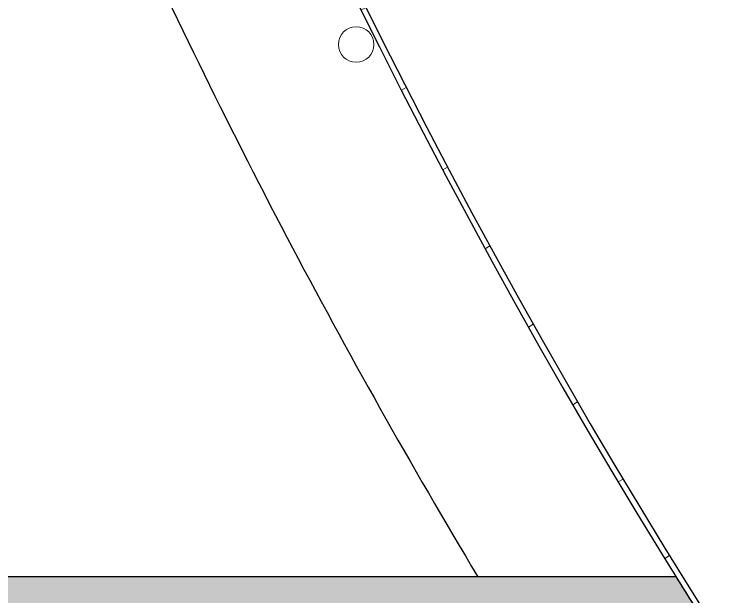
# Model space of a CAD drawing. Header units: millimetres. Extents: x 0 to 118900, y 0 to 84100.
# Drawn here: x 101677 to 104241, y 47801 to 49866 of the extents above; entities that cross this region are included whole.
import ezdxf

# ---------------------------------------------------------------- set-up
doc = ezdxf.new("R2010")
doc.units = ezdxf.units.MM
doc.header["$LTSCALE"] = 100
doc.layers.add('Hatch', color=7, linetype='Continuous', lineweight=18)
doc.layers.add('Visible', color=7, linetype='Continuous', lineweight=25)
doc.layers.add('P_Cable Ducts (CD)', color=30, linetype='Continuous', lineweight=18, true_color=0xff7f00)

msp = doc.modelspace()

# ---------------------------------------------------------------- hatches: boundary and pattern name
at = {"layer": 'Hatch'}
h = msp.add_hatch(dxfattribs=at)
h.set_pattern_fill('ANSI31', color=256, scale=2540, angle=-14.999977780745, style=0)
h.set_pattern_definition([(30.000022219255, (0, 0), (-158.7501066304332, 274.9630041384224), [])])
edge = h.paths.add_edge_path()
edge.add_ellipse((124332.2622465157, 60471.07866336872), major_axis=(-17332.23359133624, 16427.05325782307), ratio=1, start_angle=37.03822806490627, end_angle=90)
edge.add_line((107905.2089886926, 43138.84507203248), (107905.2089886927, 43111.29982651011))
edge.add_ellipse((124332.2622465159, 60471.07866336886), major_axis=(12800.00000004463, -20183.40902818125), ratio=1, start_angle=269.9999999999993, end_angle=284.19908983171774, ccw=False)
edge.add_ellipse((124332.2622464058, 60471.07866329968), major_axis=(12599.99999993093, -20308.86505926747), ratio=1, start_angle=269.9999999999999, end_angle=270.5659876102085, ccw=False)
edge.add_ellipse((124332.2622465156, 60471.07866336872), major_axis=(-2400.000000000056, -23779.19258511519), ratio=1, start_angle=270.00000000000017, end_angle=307.5795037802839, ccw=False)
edge.add_ellipse((124332.262246393, 60471.07866338189), major_axis=(-2599.999999986878, -23758.15649401633), ratio=1, start_angle=269.99999999999784, end_angle=270.4821088476203, ccw=False)
edge.add_ellipse((124332.2622452239, 60471.0786635121), major_axis=(-2674.835678281266, -23749.84745281678), ratio=1, start_angle=270, end_angle=270.1805070568376, ccw=False)
edge.add_line((100582.4147924071, 63145.91434179336), (100602.2891417411, 63143.67598557709))
h = msp.add_hatch(dxfattribs=at)
h.set_pattern_fill('ANSI34', color=256, scale=2540, angle=-14.999977780745, style=0)
h.set_pattern_definition([(30.000022219255, (0, 0), (-952.500639782599, 1649.778024830534), []), (30.000022219255, (433.7131100410713, -116.2128973129803), (-952.500639782599, 1649.778024830534), []), (30.000022219255, (867.4262225355943, -232.42579528336), (-952.500639782599, 1649.778024830534), []), (30.000022219255, (1301.139332576666, -348.6386925963403), (-952.500639782599, 1649.778024830534), [])])
edge = h.paths.add_edge_path()
edge.add_ellipse((102888.731807791, 49759.49796181372), major_axis=(-62.60420040204348, 7.050822081203044), ratio=1, start_angle=0, end_angle=360)
h = msp.add_hatch(dxfattribs=at)
h.set_pattern_fill('AR-CONC', color=256, scale=53.83276831363989, angle=45, style=0)
h.set_pattern_definition([(94.99999999999999, (0, 0), (296.9157098436306, 249.1418624759713), [40.37457623522992, -444.1203385875291]), (40.00000000000001, (0, 0), (-339.1422238656139, 233.5094029914689), [32.29966098818394, -355.2962708700233]), (145.45144446, (24.74297526253653, 20.76182175822505), (-42.22651193289242, 482.6512616572995), [34.31310988202922, -377.4442087023215]), (91.18419999999998, (-76.13103104923815, 76.13103104923815), (469.2566819384649, 343.2451468854122), [60.56186435284487, -666.1805078812936]), (141.63563549, (-37.0263071567289, 104.7347681068607), (-15.01937917270851, 726.5871552393688), [51.46969389273873, -566.1666317434706]), (36.18416399, (-76.13103104923815, 76.13103104923815), (-15.01937921644386, 726.5871548115064), [48.4494914822759, -532.9444068433626]), (66, (-19.03275776230953, 95.16378881154768), (380.4747029229627, 73.95679026043541), [40.37457623522991, -444.120338587529]), (11.00000000000004, (-19.03275776230953, 95.16378881154768), (-183.4128675277039, 368.6513384204802), [32.29966098818393, -355.2962708700232]), (116.45144474, (12.67346726607997, 101.3268546204891), (197.061833212235, 442.6081252987059), [34.31310880537387, -377.4442087023215]), (82.50000000000001, (0, 0), (-122.0890499970861, 131.3464732242351), [0, -350.9896494049319, 0, -360.6795477013872, 0, -356.6420900778642]), (52.49999999999999, (0, 0), (-49.996075801911, 250.2736270330803), [0, -205.6411749581044, 0, -342.9147341578861, 0, -135.9277399919407]), (12.5, (-84.88609961990052, -84.88609961990052), (211.7878905167163, 194.6166341134998), [0, -134.5819207840997, 0, -419.8955928463911, 0, -557.1691520461728]), (2.499999999999997, (-122.9516151445196, -122.9516151445196), (183.8873442378317, 260.0982994190829), [0, -174.9564970193296, 0, -278.8537398646546, 0, -395.6708471052531])])
edge = h.paths.add_edge_path()
edge.add_line((84015.67127472504, 47671.07866336875), (84487.76998663791, 47671.07866336875))
edge.add_line((84487.7699866379, 47671.07866336875), (84515.40623267727, 47671.07866336875))
edge.add_line((84515.40623267727, 47671.07866336875), (84570.07553534284, 47671.07866336875))
edge.add_line((84570.07553534284, 47671.07866336875), (103594.4489577994, 47671.07866336872))
edge.add_line((103594.4489577994, 47671.07866336873), (103676.7545065044, 47671.07866336876))
edge.add_line((103676.7545065044, 47671.07866336875), (104148.8532183065, 47671.07866336875))
edge.add_ellipse((124332.2622464979, 60471.07866335752), major_axis=(-12799.99999998876, 20183.40902819148), ratio=1, start_angle=89.43401238992101, end_angle=90.00000000000011, ccw=False)
edge.add_line((104023.3971871385, 47871.07866336838), (84141.12730589311, 47871.07866336879))
edge.add_ellipse((63832.26224654314, 60471.07866335155), major_axis=(20308.86505934998, -12599.99999998278), ratio=0.9999999999999999, start_angle=359.4340123899196, end_angle=360.00000000000006, ccw=False)

# ---------------------------------------------------------------- linework, layer by layer
at = {"layer": 'P_Cable Ducts (CD)'}
msp.add_circle((102888.7318077909, 49759.49796181369), 63.00000000000017, dxfattribs=at)
at = {"layer": 'Visible'}
msp.add_line((104023.3971871384, 47871.07866336873), (84141.12730589315, 47871.07866336872), dxfattribs=at)
for centre, radius, start, end in [((124332.2622465157, 60471.07866336872), 23900.00000000006, 173.5741192067048, 226.5813163333601), ((124332.2622465157, 60471.07866336872), 23880.00000000006, 173.5741192067048, 226.5358911417985), ((124332.2622465157, 60471.07866336864), 24500, 204.4821738041942, 210.9497230788591), ((124332.2622465158, 60471.07866336872), 23900.00000000003, 211.8162388914363, 212.3822265015159)]:
    msp.add_arc(centre, radius, start, end, dxfattribs=at)

doc.saveas('drawing.dxf')
